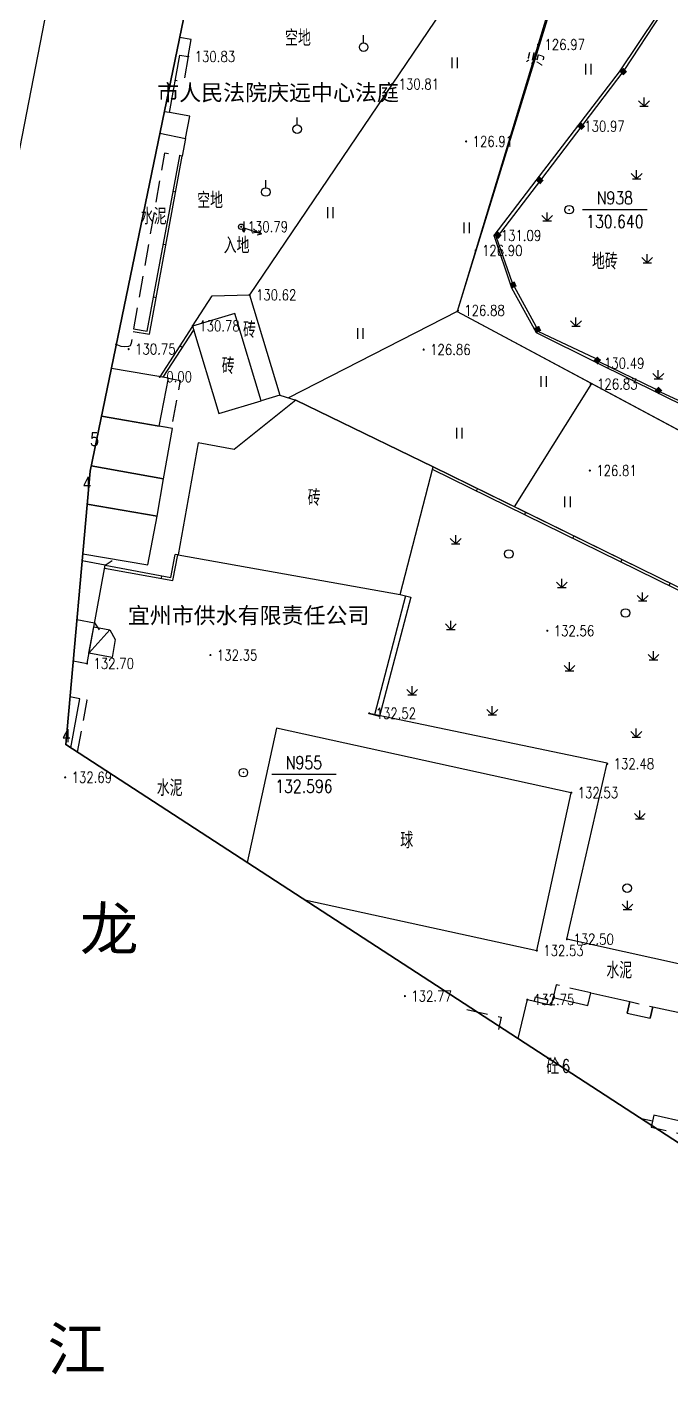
# Model space of a CAD drawing. Extents: x 529262 to 576451, y 2694391 to 2717535.
# Drawn here: x 566510.3 to 566570.2, y 2711087.7 to 2711214.9 of the extents above; entities that cross this region are included whole.
import ezdxf
from ezdxf.enums import TextEntityAlignment as Align
from ezdxf.xclip import XClip

# ---------------------------------------------------------------- set-up
doc = ezdxf.new("R2010")
doc.units = 0
doc.header["$XCLIPFRAME"] = 0
doc.linetypes.add('ACAD_ISO12W100', pattern=[22, 12, -3, 0.5, -3, 0.5, -3])
doc.linetypes.add('X5', pattern=[3, 2, -1])
for name, color, linetype in [('a红线图', 1, 'Continuous'), ('DLDW', 8, 'Continuous'), ('DMTZ', 8, 'Continuous'), ('GCD', 8, 'Continuous'), ('GXYZ', 8, 'Continuous'), ('JMD', 8, 'Continuous'), ('KZD', 8, 'Continuous'), ('PP-COM', 7, 'Continuous'), ('RD-红线', 7, 'Continuous'), ('RD-路名', 7, 'Continuous'), ('ZBTZ', 8, 'Continuous'), ('ZJ', 7, 'Continuous'), ('污水管径标注_W10-', 202, 'Continuous')]:
    doc.layers.add(name, color=color, linetype=linetype)
doc.layers.add('控制界线1', color=30, linetype='ACAD_ISO12W100', lineweight=35)
doc.styles.add('HZ', font='rs.shx', dxfattribs={"width": 0.8, "bigfont": 'hztxt.shx'})
doc.styles.add('romanc', font='romanc.shx', dxfattribs={"width": 0.8})
doc.styles.add('等线体', font='simhei.ttf')
doc.styles.add('黑体', font='simhei.ttf')
doc.linetypes.add('10422', pattern='A,0.75,[150,AAA.SHX,S=0.5,R=0,X=0,Y=0.5],1.5,[177,AAA.SHX,S=1,R=0,X=0,Y=0.4],0.75', length=3)
doc.linetypes.add('1161', pattern='A,0,[149,AAA.SHX,S=0.15,R=0,X=0,Y=0],-1.6', length=1.6)
doc.linetypes.add('444', pattern='A,4.5,[145,AAA.SHX,S=1,R=0,X=0,Y=1],4.5,-0.5,[146,AAA.SHX,S=1,R=0,X=0,Y=0],-0.5', length=10)
doc.linetypes.add('732', pattern='A,9,-0.5,[162,AAA.SHX,S=1,R=0,X=0,Y=0],-0.5', length=10)

# ---------------------------------------------------------------- blocks, each defined once
blk = doc.blocks.new('A$C19FD0107')
at = {"layer": 'RD-红线', "color": 8, "linetype": 'Continuous', "flags": 128}
blk.add_lwpolyline([(-4480.87, 16851.83), (-4490.05, 16804.5)], dxfattribs=at)
blk = doc.blocks.new('gc002')
at = {"color": 8, "const_width": 1}
blk.add_lwpolyline([(-0.5, 0), (0.5, 0)], dxfattribs=at)
blk = doc.blocks.new('gc013a')
at = {"linetype": 'Continuous'}
blk.add_line((0.5, 0), (4, 0), dxfattribs=at)
at = {"linetype": 'Continuous', "flags": 128}
for points in [[(2.31, -0.4), (3, 0), (2.31, 0.4)], [(3.31, -0.4), (4, 0), (3.31, 0.4)]]:
    blk.add_lwpolyline(points, dxfattribs=at)
blk = doc.blocks.new('gc170')
at = {"color": 8, "linetype": 'Continuous'}
blk.add_circle((0, 0), 0.5, dxfattribs=at)
blk = doc.blocks.new('gc232')
for p, q in [((0.5, 1), (0.5, -1)), ((0.5, -1), (0.19, -0.46)), ((0.5, -1), (0.81, -0.46))]:
    blk.add_line(p, q)
blk.add_circle((0, 0), 0.5)
blk = doc.blocks.new('GC200')
at = {"linetype": 'Continuous', "const_width": 0.2, "flags": 128}
blk.add_lwpolyline([(-0.1, 0, 1), (0.1, 0, 1)], format="xyb", close=True, dxfattribs=at)
blk = doc.blocks.new('gc125')
at = {"color": 8}
blk.add_line((0, 0.8), (0, 2.2), dxfattribs=at)
blk.add_circle((0, 0), 0.8, dxfattribs=at)
blk = doc.blocks.new('gc121')
at = {"color": 8}
for p, q in [((-0.5, -1), (-0.5, 1)), ((0.5, -1), (0.5, 1))]:
    blk.add_line(p, q, dxfattribs=at)
blk = doc.blocks.new('gc124')
at = {"color": 8}
for p, q in [((-1, 1), (0, 0)), ((-0.8, 0), (0.8, 0)), ((0, 0), (0, 1.6)), ((0, 0), (1, 1))]:
    blk.add_line(p, q, dxfattribs=at)
blk = doc.blocks.new('gc122')
at = {"color": 8}
blk.add_circle((0, 0), 0.8, dxfattribs=at)
blk = doc.blocks.new('gc117')
at = {"color": 8}
blk.add_circle((0, 0), 0.8, dxfattribs=at)
blk.add_point((0, 0), dxfattribs=at)

msp = doc.modelspace()

# ---------------------------------------------------------------- linework, layer by layer
at = {"layer": 'a红线图', "color": 8, "linetype": 'Continuous', "lineweight": 0, "flags": 128}
msp.add_lwpolyline([(566610.304, 2711156.366), (566550.359, 2711188.445), (566569.799, 2711252.568), (566569.607, 2711257.235), (566534.769, 2711298.178), (566490.048, 2711309.934), (566487.632, 2711304.43), (566485.732, 2711304.359), (566471.667, 2711301.392), (566439.814, 2711293.156), (566398.395, 2711291.82), (566380.611, 2711292.541), (566369.371, 2711293.398), (566354.467, 2711296.492), (566334.898, 2711300.894), (566329.062, 2711302.94), (566307.729, 2711309.881), (566292.891, 2711316.021), (566275.762, 2711324.076), (566251.375, 2711336.425), (566235.869, 2711345.727), (566223.396, 2711352.879), (566218.243, 2711353.629)], dxfattribs=at)
msp.add_lwpolyline([(566610.304, 2711156.366), (566550.359, 2711188.445), (566569.799, 2711252.568), (566569.607, 2711257.235), (566534.769, 2711298.178), (566490.048, 2711309.934), (566487.632, 2711304.43), (566485.732, 2711304.359), (566471.667, 2711301.392), (566439.814, 2711293.156), (566398.395, 2711291.82), (566380.611, 2711292.541), (566369.371, 2711293.398), (566354.467, 2711296.492), (566334.898, 2711300.894), (566329.062, 2711302.94), (566307.729, 2711309.881), (566292.891, 2711316.021), (566275.762, 2711324.076), (566251.375, 2711336.425), (566235.869, 2711345.727), (566223.396, 2711352.879), (566218.243, 2711353.629)], dxfattribs=at)
at = {"layer": 'DLDW', "linetype": 'Continuous'}
for p, q in [((566545.534, 2711161.983), (566542.638, 2711150.91)), ((566546.018, 2711161.856), (566543.122, 2711150.783)), ((566545.051, 2711162.109), (566546.018, 2711161.856)), ((566542.155, 2711151.036), (566543.122, 2711150.783))]:
    msp.add_line(p, q, dxfattribs=at)
at = {"layer": 'DLDW', "linetype": '1161', "flags": 128}
msp.add_lwpolyline([(566536.155, 2711133.666), (566557.769, 2711128.949), (566560.978, 2711143.652), (566533.524, 2711149.644), (566530.796, 2711137.146)], dxfattribs=at)
at = {"layer": 'DMTZ', "linetype": '10422', "flags": 128}
for points in [[(566558.506, 2711229.187), (566558.464, 2711229.109), (566556.075, 2711225.597), (566555.066, 2711220.855), (566553.767, 2711221.06), (566552.231, 2711221.384), (566531.006, 2711189.995), (566533.814, 2711180.662), (566535.331, 2711180.196), (566548.109, 2711173.981)], [(566614.998, 2711164.569), (566613.222, 2711166.065), (566609.952, 2711168.875), (566609.595, 2711169.158), (566604.421, 2711168.86), (566598.989, 2711168.909), (566593.466, 2711168.922), (566593.064, 2711169.192), (566586.981, 2711172.011), (566580.548, 2711175.165), (566574.853, 2711177.994), (566569.126, 2711180.805), (566563.428, 2711183.628), (566557.725, 2711186.456), (566555.427, 2711190.612), (566553.808, 2711195.522), (566557.699, 2711200.644), (566561.582, 2711205.689), (566565.474, 2711210.761), (566569.003, 2711216.042), (566571.917, 2711220.298)]]:
    msp.add_lwpolyline(points, dxfattribs=at)
at = {"layer": 'DMTZ', "linetype": '10422', "elevation": 131.977, "flags": 128}
msp.add_lwpolyline([(566548.109, 2711173.981), (566588.375, 2711154.236), (566590.251, 2711153.333), (566603.227, 2711154.636), (566605.835, 2711151.303)], dxfattribs=at)
at = {"layer": 'GXYZ', "linetype": '732', "flags": 128}
for points in [[(566569.799, 2711252.568), (566550.359, 2711188.445), (566610.304, 2711156.366)], [(566550.359, 2711188.445), (566534.629, 2711180.412)], [(566562.864, 2711181.753), (566555.668, 2711170.273)]]:
    msp.add_lwpolyline(points, dxfattribs=at)
at = {"layer": 'JMD', "linetype": 'Continuous'}
for p, q in [((566524.128, 2711199.563), (566523.882, 2711199.609)), ((566523.219, 2711194.647), (566522.973, 2711194.692)), ((566522.311, 2711189.73), (566522.065, 2711189.775)), ((566524.525, 2711185.266), (566524.735, 2711185.131)), ((566552.235, 2711171.957), (566552.125, 2711171.733)), ((566556.724, 2711169.755), (566556.614, 2711169.531)), ((566561.213, 2711167.553), (566561.103, 2711167.329)), ((566517.549, 2711164.829), (566518.209, 2711165.281)), ((566524.315, 2711165.79), (566524.069, 2711165.835)), ((566565.702, 2711165.351), (566565.592, 2711165.127)), ((566522.79, 2711163.592), (566522.833, 2711163.839)), ((566570.191, 2711163.149), (566570.081, 2711162.925)), ((566516.561, 2711159.461), (566516.999, 2711158.804))]:
    msp.add_line(p, q, dxfattribs=at)
at = {"layer": 'JMD', "linetype": 'X5'}
for p, q in [((566517.549, 2711164.829), (566515.413, 2711165.228)), ((566514.924, 2711159.766), (566516.561, 2711159.461))]:
    msp.add_line(p, q, dxfattribs=at)
at = {"layer": 'JMD', "linetype": '444', "flags": 128}
msp.add_lwpolyline([(566614.998, 2711164.888), (566613.034, 2711166.525), (566609.765, 2711169.333), (566604.414, 2711169.118), (566598.379, 2711169.156), (566593.633, 2711169.063), (566587.158, 2711172.111), (566580.739, 2711175.292), (566575.015, 2711178.107), (566574.653, 2711178.451), (566569.277, 2711180.928), (566568.823, 2711181.213), (566563.564, 2711183.766), (566563.228, 2711184.085), (566557.883, 2711186.573), (566557.72, 2711187.059), (566555.678, 2711190.731), (566555.471, 2711191.193), (566554.007, 2711195.341), (566554.412, 2711195.796), (566558.149, 2711200.681), (566562.084, 2711205.869), (566565.902, 2711210.874), (566569.426, 2711216.224), (566571.901, 2711219.89), (566572.11, 2711225.339), (566572.371, 2711230.493), (566572.651, 2711235.621), (566572.938, 2711240.862), (566573.259, 2711246.169), (566573.513, 2711251.283), (566573.561, 2711252.568)], dxfattribs=at)
at = {"layer": 'JMD', "linetype": 'Continuous', "flags": 128}
for points in [[(566522.649, 2711205.034), (566525.038, 2711204.565), (566525.442, 2711206.622), (566523.538, 2711206.967), (566524.508, 2711212.323), (566525.296, 2711212.18), (566525.581, 2711213.754), (566524.49, 2711213.961)], [(566520.161, 2711186.59), (566521.683, 2711186.331), (566524.745, 2711202.903)], [(566520.202, 2711186.836), (566521.482, 2711186.619), (566524.499, 2711202.948)], [(566525.708, 2711187.092), (566522.646, 2711182.367)], [(566525.802, 2711186.778), (566522.914, 2711182.32)], [(566517.22, 2711178.714), (566522.58, 2711177.785), (566523.456, 2711182.226), (566518.135, 2711183.149)], [(566516.265, 2711174.085), (566523.002, 2711172.881), (566523.84, 2711177.567), (566517.22, 2711178.714)], [(566515.886, 2711170.507), (566522.416, 2711169.405), (566523.002, 2711172.881), (566516.265, 2711174.085)], [(566588.068, 2711154.101), (566548.045, 2711173.734)], [(566588.373, 2711154.23), (566548.109, 2711173.981)], [(566515.471, 2711165.877), (566521.527, 2711164.87), (566522.416, 2711169.405), (566515.886, 2711170.507)], [(566514.579, 2711155.925), (566515.866, 2711155.677), (566517.549, 2711164.829), (566515.413, 2711165.228)], [(566517.501, 2711164.567), (566523.875, 2711163.403), (566524.315, 2711165.79)], [(566517.549, 2711164.829), (566523.674, 2711163.692), (566524.069, 2711165.835)], [(566517.981, 2711158.814), (566516.043, 2711156.641)], [(566556.041, 2711120.752), (566556.89, 2711124.389), (566559.13, 2711123.866), (566559.297, 2711124.579), (566562.512, 2711123.829), (566562.788, 2711125.011), (566566.427, 2711124.208), (566566.19, 2711123.134), (566568.33, 2711122.662), (566568.563, 2711123.718), (566572.215, 2711122.928), (566571.957, 2711121.736), (566575.171, 2711121.04), (566575.04, 2711120.435), (566577.295, 2711119.947), (566575.468, 2711111.58), (566571.568, 2711112.412), (566571.688, 2711112.96), (566568.669, 2711113.618), (566568.549, 2711113.071), (566567.524, 2711113.295)]]:
    msp.add_lwpolyline(points, dxfattribs=at)
at = {"layer": 'JMD', "linetype": 'X5', "flags": 128}
for points in [[(566525.296, 2711212.18), (566524.868, 2711209.818), (566524.081, 2711209.961)], [(566523.538, 2711206.967), (566523.065, 2711207.05)], [(566525.038, 2711204.565), (566524.745, 2711202.903), (566523.088, 2711203.195), (566519.967, 2711185.49), (566519.89, 2711185.264), (566519.716, 2711185.177), (566519.365, 2711185.151), (566519.062, 2711185.197), (566518.738, 2711185.301), (566518.458, 2711185.394), (566518.138, 2711185.521)], [(566523.456, 2711182.226), (566524.547, 2711182.037), (566523.7, 2711177.591), (566522.58, 2711177.785)], [(566514.983, 2711147.416), (566515.895, 2711152.265), (566515.202, 2711152.395)], [(566562.788, 2711125.011), (566562.788, 2711125.011), (566562.788, 2711125.011), (566559.572, 2711125.761), (566559.297, 2711124.579)], [(566557.539, 2711124.238), (566557.637, 2711124.656), (566558.798, 2711124.373), (566558.703, 2711123.966)], [(566551.235, 2711123.454), (566551.235, 2711123.454), (566551.235, 2711123.454), (566554.438, 2711122.739), (566554.187, 2711121.611)], [(566566.19, 2711123.134), (566566.427, 2711124.208), (566568.563, 2711123.718), (566568.33, 2711122.662)], [(566568.549, 2711113.071), (566568.422, 2711112.52), (566571.434, 2711111.828), (566571.568, 2711112.412)]]:
    msp.add_lwpolyline(points, dxfattribs=at)
at = {"layer": 'JMD', "linetype": 'Continuous', "flags": 128}
for points in [[(566533.814, 2711180.662), (566532.09, 2711180.143), (566529.643, 2711188.276), (566525.708, 2711187.092), (566527.513, 2711189.893), (566531.006, 2711189.995), (566533.814, 2711180.662)], [(566528.155, 2711178.959), (566532.09, 2711180.143), (566529.643, 2711188.276), (566525.708, 2711187.092)], [(566524.365, 2711165.79), (566545.051, 2711162.109), (566548.109, 2711173.981), (566535.331, 2711180.196), (566529.566, 2711175.611), (566526.218, 2711176.206)], [(566516.493, 2711159.088), (566517.981, 2711158.814), (566518.481, 2711157.899), (566518.208, 2711156.243), (566516.043, 2711156.641)]]:
    msp.add_lwpolyline(points, close=True, dxfattribs=at)
at = {"layer": 'JMD', "linetype": 'Continuous', "elevation": 134.368, "flags": 128}
msp.add_lwpolyline([(566514.347, 2711147.829), (566515.202, 2711152.395), (566514.278, 2711152.569)], dxfattribs=at)
at = {"layer": 'KZD', "linetype": 'Continuous'}
for p, q in [((566568.038, 2711197.925, 130.64), (566562.038, 2711197.925, 130.64)), ((566539.073, 2711145.351, 132.596), (566533.073, 2711145.351, 132.596))]:
    msp.add_line(p, q, dxfattribs=at)
at = {"layer": 'ZBTZ', "linetype": '1161', "flags": 128}
msp.add_lwpolyline([(566578.968, 2711125.939), (566560.576, 2711130.011), (566564.313, 2711146.405), (566542.155, 2711151.036)], dxfattribs=at)
at = {"layer": '控制界线1', "color": 252, "linetype": 'Continuous', "flags": 128}
msp.add_lwpolyline([(566606.933, 2711087.702), (566644.711, 2711153.019), (566598.698, 2711283.071), (566496.002, 2711357.662), (566390.249, 2711365.689), (566217.966, 2711433.767), (566135.414, 2711495.399), (566100.815, 2711531.11), (566057.471, 2711541.747), (566041.502, 2711497.298), (566109.581, 2711415.474), (566178.415, 2711344.369), (566249.168, 2711298.339), (566348.438, 2711264.105), (566455.277, 2711261.066), (566502.459, 2711244.312), (566526.428, 2711223.352), (566516.162, 2711173.585), (566513.881, 2711148.132)], close=True, dxfattribs=at)
msp.add_lwpolyline([(566606.933, 2711087.702), (566644.711, 2711153.019), (566598.698, 2711283.071), (566496.002, 2711357.662), (566390.249, 2711365.689), (566217.966, 2711433.767), (566135.414, 2711495.399), (566100.815, 2711531.11), (566057.471, 2711541.747), (566041.502, 2711497.298), (566109.581, 2711415.474), (566178.415, 2711344.369), (566249.168, 2711298.339), (566348.438, 2711264.105), (566455.277, 2711261.066), (566502.459, 2711244.312), (566526.428, 2711223.352), (566516.162, 2711173.585), (566513.881, 2711148.132)], close=True, dxfattribs=at)
msp.add_lwpolyline([(566606.933, 2711087.702), (566644.711, 2711153.019), (566598.698, 2711283.071), (566496.002, 2711357.662), (566390.249, 2711365.689), (566217.966, 2711433.767), (566135.414, 2711495.399), (566100.815, 2711531.11), (566057.471, 2711541.747), (566041.502, 2711497.298), (566109.581, 2711415.474), (566178.415, 2711344.369), (566249.168, 2711298.339), (566348.438, 2711264.105), (566455.277, 2711261.066), (566502.459, 2711244.312), (566526.428, 2711223.352), (566516.162, 2711173.585), (566513.881, 2711148.132)], close=True, dxfattribs=at)
at = {"layer": '污水管径标注_W10-'}
msp.add_lwpolyline([(566563.867, 2711232.332), (566557.984, 2711213.217), (566552.1, 2711194.102), (566550.359, 2711188.445), (566562.775, 2711181.801), (566580.408, 2711172.364), (566598.042, 2711162.928), (566610.304, 2711156.366)], dxfattribs=at)

# ---------------------------------------------------------------- block references
at = {"layer": 'GCD', "linetype": 'Continuous'}
ref = msp.add_blockref('GC200', (566557.879, 2711213.298, 126.97), dxfattribs=dict(at, xscale=0.5, yscale=0.5, zscale=0.5))
ref.add_attrib('height', '126.97', dxfattribs={"linetype": 'Continuous', "height": 1, "style": 'HZ', "width": 0.8}).set_placement((566558.479, 2711213.298, 126.97), align=Align.MIDDLE_LEFT)
ref = msp.add_blockref('GC200', (566525.296, 2711212.18, 130.827), dxfattribs=dict(at, xscale=0.5, yscale=0.5))
ref.add_attrib('height', '130.83', dxfattribs={"linetype": 'Continuous', "height": 1, "style": 'HZ', "width": 0.8}).set_placement((566525.896, 2711212.18, 130.827), align=Align.MIDDLE_LEFT)
ref = msp.add_blockref('GC200', (566544.297, 2711209.621, 130.81), dxfattribs=dict(at, xscale=0.5, yscale=0.5, zscale=0.5))
ref.add_attrib('height', '130.81', dxfattribs={"linetype": 'Continuous', "height": 1, "style": 'HZ', "width": 0.8}).set_placement((566544.897, 2711209.621, 130.81), align=Align.MIDDLE_LEFT)
ref = msp.add_blockref('GC200', (566561.582, 2711205.689, 130.973), dxfattribs=dict(at, xscale=0.5, yscale=0.5))
ref.add_attrib('height', '130.97', dxfattribs={"linetype": 'Continuous', "height": 1, "style": 'HZ', "width": 0.8}).set_placement((566562.182, 2711205.689, 130.973), align=Align.MIDDLE_LEFT)
ref = msp.add_blockref('GC200', (566551.183, 2711204.278, 126.91), dxfattribs=dict(at, xscale=0.5, yscale=0.5, zscale=0.5))
ref.add_attrib('height', '126.91', dxfattribs={"linetype": 'Continuous', "height": 1, "style": 'HZ', "width": 0.8}).set_placement((566551.783, 2711204.278, 126.91), align=Align.MIDDLE_LEFT)
ref = msp.add_blockref('GC200', (566530.228, 2711196.332, 130.793), dxfattribs=dict(at, xscale=0.5, yscale=0.5))
ref.add_attrib('height', '130.79', dxfattribs={"linetype": 'Continuous', "height": 1, "style": 'HZ', "width": 0.8}).set_placement((566530.828, 2711196.332, 130.793), align=Align.MIDDLE_LEFT)
ref = msp.add_blockref('GC200', (566553.808, 2711195.522, 131.091), dxfattribs=dict(at, xscale=0.5, yscale=0.5))
ref.add_attrib('height', '131.09', dxfattribs={"linetype": 'Continuous', "height": 1, "style": 'HZ', "width": 0.8}).set_placement((566554.408, 2711195.522, 131.091), align=Align.MIDDLE_LEFT)
ref = msp.add_blockref('GC200', (566552.065, 2711194.123, 126.9), dxfattribs=dict(at, xscale=0.5, yscale=0.5, zscale=0.5))
ref.add_attrib('height', '126.90', dxfattribs={"linetype": 'Continuous', "height": 1, "style": 'HZ', "width": 0.8}).set_placement((566552.665, 2711194.123, 126.9), align=Align.MIDDLE_LEFT)
ref = msp.add_blockref('GC200', (566531.006, 2711189.995, 130.618), dxfattribs=dict(at, xscale=0.5, yscale=0.5))
ref.add_attrib('height', '130.62', dxfattribs={"linetype": 'Continuous', "height": 1, "style": 'HZ', "width": 0.8}).set_placement((566531.606, 2711189.995, 130.618), align=Align.MIDDLE_LEFT)
ref = msp.add_blockref('GC200', (566550.417, 2711188.544, 126.88), dxfattribs=dict(at, xscale=0.5, yscale=0.5, zscale=0.5))
ref.add_attrib('height', '126.88', dxfattribs={"linetype": 'Continuous', "height": 1, "style": 'HZ', "width": 0.8}).set_placement((566551.017, 2711188.544, 126.88), align=Align.MIDDLE_LEFT)
ref = msp.add_blockref('GC200', (566525.719, 2711187.102, 130.778), dxfattribs=dict(at, xscale=0.5, yscale=0.5))
ref.add_attrib('height', '130.78', dxfattribs={"linetype": 'Continuous', "height": 1, "style": 'HZ', "width": 0.8}).set_placement((566526.319, 2711187.102, 130.778), align=Align.MIDDLE_LEFT)
ref = msp.add_blockref('GC200', (566519.746, 2711184.944, 130.754), dxfattribs=dict(at, xscale=0.5, yscale=0.5))
ref.add_attrib('height', '130.75', dxfattribs={"linetype": 'Continuous', "height": 1, "style": 'HZ', "width": 0.8}).set_placement((566520.346, 2711184.944, 130.754), align=Align.MIDDLE_LEFT)
ref = msp.add_blockref('GC200', (566547.228, 2711184.904, 126.86), dxfattribs=dict(at, xscale=0.5, yscale=0.5, zscale=0.5))
ref.add_attrib('height', '126.86', dxfattribs={"linetype": 'Continuous', "height": 1, "style": 'HZ', "width": 0.8}).set_placement((566547.828, 2711184.904, 126.86), align=Align.MIDDLE_LEFT)
ref = msp.add_blockref('GC200', (566563.428, 2711183.628, 130.491), dxfattribs=dict(at, xscale=0.5, yscale=0.5))
ref.add_attrib('height', '130.49', dxfattribs={"linetype": 'Continuous', "height": 1, "style": 'HZ', "width": 0.8}).set_placement((566564.028, 2711183.628, 130.491), align=Align.MIDDLE_LEFT)
ref = msp.add_blockref('GC200', (566522.646, 2711182.367), dxfattribs=dict(at, xscale=0.5, yscale=0.5))
ref.add_attrib('height', '0.00', dxfattribs={"linetype": 'Continuous', "height": 1, "style": 'HZ', "width": 0.8}).set_placement((566523.246, 2711182.367), align=Align.MIDDLE_LEFT)
ref = msp.add_blockref('GC200', (566562.783, 2711181.691, 126.83), dxfattribs=dict(at, xscale=0.5, yscale=0.5, zscale=0.5))
ref.add_attrib('height', '126.83', dxfattribs={"linetype": 'Continuous', "height": 1, "style": 'HZ', "width": 0.8}).set_placement((566563.383, 2711181.691, 126.83), align=Align.MIDDLE_LEFT)
ref = msp.add_blockref('GC200', (566562.71, 2711173.64, 126.814), dxfattribs=dict(at, xscale=0.5, yscale=0.5, zscale=0.5))
ref.add_attrib('height', '126.81', dxfattribs={"linetype": 'Continuous', "height": 1, "style": 'HZ', "width": 0.8}).set_placement((566563.31, 2711173.64, 126.814), align=Align.MIDDLE_LEFT)
ref = msp.add_blockref('GC200', (566558.745, 2711158.724, 132.56), dxfattribs=dict(at, xscale=0.5, yscale=0.5, zscale=0.5))
ref.add_attrib('height', '132.56', dxfattribs={"linetype": 'Continuous', "height": 1, "style": 'HZ', "width": 0.8}).set_placement((566559.345, 2711158.724, 132.56), align=Align.MIDDLE_LEFT)
ref = msp.add_blockref('GC200', (566527.363, 2711156.461, 132.347), dxfattribs=dict(at, xscale=0.5, yscale=0.5))
ref.add_attrib('height', '132.35', dxfattribs={"linetype": 'Continuous', "height": 1, "style": 'HZ', "width": 0.8}).set_placement((566527.963, 2711156.461, 132.347), align=Align.MIDDLE_LEFT)
ref = msp.add_blockref('GC200', (566515.866, 2711155.677, 132.699), dxfattribs=dict(at, xscale=0.5, yscale=0.5))
ref.add_attrib('height', '132.70', dxfattribs={"linetype": 'Continuous', "height": 1, "style": 'HZ', "width": 0.8}).set_placement((566516.466, 2711155.677, 132.699), align=Align.MIDDLE_LEFT)
ref = msp.add_blockref('GC200', (566542.155, 2711151.036, 132.524), dxfattribs=dict(at, xscale=0.5, yscale=0.5))
ref.add_attrib('height', '132.52', dxfattribs={"linetype": 'Continuous', "height": 1, "style": 'HZ', "width": 0.8}).set_placement((566542.755, 2711151.036, 132.524), align=Align.MIDDLE_LEFT)
ref = msp.add_blockref('GC200', (566564.331, 2711146.34, 132.48), dxfattribs=dict(at, xscale=0.5, yscale=0.5, zscale=0.5))
ref.add_attrib('height', '132.48', dxfattribs={"linetype": 'Continuous', "height": 1, "style": 'HZ', "width": 0.8}).set_placement((566564.931, 2711146.34, 132.48), align=Align.MIDDLE_LEFT)
ref = msp.add_blockref('GC200', (566513.832, 2711145.079, 132.688), dxfattribs=dict(at, xscale=0.5, yscale=0.5))
ref.add_attrib('height', '132.69', dxfattribs={"linetype": 'Continuous', "height": 1, "style": 'HZ', "width": 0.8}).set_placement((566514.432, 2711145.079, 132.688), align=Align.MIDDLE_LEFT)
ref = msp.add_blockref('GC200', (566560.978, 2711143.652, 132.53), dxfattribs=dict(at, xscale=0.5, yscale=0.5))
ref.add_attrib('height', '132.53', dxfattribs={"linetype": 'Continuous', "height": 1, "style": 'HZ', "width": 0.8}).set_placement((566561.578, 2711143.652, 132.53), align=Align.MIDDLE_LEFT)
ref = msp.add_blockref('GC200', (566560.576, 2711130.011, 132.498), dxfattribs=dict(at, xscale=0.5, yscale=0.5))
ref.add_attrib('height', '132.50', dxfattribs={"linetype": 'Continuous', "height": 1, "style": 'HZ', "width": 0.8}).set_placement((566561.176, 2711130.011, 132.498), align=Align.MIDDLE_LEFT)
ref = msp.add_blockref('GC200', (566557.769, 2711128.949, 132.526), dxfattribs=dict(at, xscale=0.5, yscale=0.5))
ref.add_attrib('height', '132.53', dxfattribs={"linetype": 'Continuous', "height": 1, "style": 'HZ', "width": 0.8}).set_placement((566558.369, 2711128.949, 132.526), align=Align.MIDDLE_LEFT)
ref = msp.add_blockref('GC200', (566545.481, 2711124.714, 132.771), dxfattribs=dict(at, xscale=0.5, yscale=0.5))
ref.add_attrib('height', '132.77', dxfattribs={"linetype": 'Continuous', "height": 1, "style": 'HZ', "width": 0.8}).set_placement((566546.081, 2711124.714, 132.771), align=Align.MIDDLE_LEFT)
ref = msp.add_blockref('GC200', (566556.89, 2711124.389, 132.75), dxfattribs=dict(at, xscale=0.5, yscale=0.5))
ref.add_attrib('height', '132.75', dxfattribs={"linetype": 'Continuous', "height": 1, "style": 'HZ', "width": 0.8}).set_placement((566557.49, 2711124.389, 132.75), align=Align.MIDDLE_LEFT)
at = {"layer": 'GXYZ', "linetype": 'Continuous', "xscale": 0.5000000000057876, "yscale": 0.5000000000057876, "zscale": 0.5000000000057876, "rotation": 0.3423216729268553}
msp.add_blockref('gc232', (566530.228, 2711196.332, 132.473), dxfattribs=at)
at = {"layer": 'GXYZ', "linetype": 'Continuous', "xscale": 0.5, "yscale": 0.5}
msp.add_blockref('gc170', (566530.228, 2711196.332), dxfattribs=at)
at = {"layer": 'GXYZ', "linetype": 'Continuous', "xscale": 0.5000000000740117, "yscale": 0.5000000000740117, "rotation": 340.6368826997099}
msp.add_blockref('gc013a', (566530.228, 2711196.332), dxfattribs=at)
at = {"layer": 'JMD', "linetype": 'Continuous'}
for p, xscale, yscale, zscale, rotation in [((566565.829, 2711210.775, 132.682), 0.4999999998971332, 0.4999999998971332, 0.4999999998971332, 227.2347341167296), ((566561.924, 2711205.683, 132.653), 0.4999999999337936, 0.4999999999337936, 0.4999999999337936, 316.4035582085997), ((566558.064, 2711200.638, 132.62), 0.4999999999337936, 0.4999999999337936, 0.4999999999337936, 316.4035582085997), ((566554.151, 2711195.546, 132.771), 0.4999999999337936, 0.4999999999337936, 0.4999999999337936, 316.4035582085997), ((566555.568, 2711190.925, 132.194), 0.5000000002089064, 0.5000000002089064, 0.5000000002089064, 293.5118679198019), ((566557.851, 2711186.788, 132.183), 0.5000000000869007, 0.5000000000869007, 0.5000000000869007, 294.1108552487203), ((566563.409, 2711183.913, 132.171), 0.4999999999337936, 0.4999999999337936, 0.4999999999337936, 316.4035582085997), ((566569.107, 2711181.09, 132.167), 0.4999999999337936, 0.4999999999337936, 0.4999999999337936, 316.4035582085997)]:
    msp.add_blockref('gc002', p, dxfattribs=dict(at, xscale=xscale, yscale=yscale, zscale=zscale, rotation=rotation))
at = {"layer": 'KZD', "linetype": 'Continuous', "xscale": 0.5, "yscale": 0.5, "zscale": 0.5}
for p in [(566560.788, 2711197.925, 130.64), (566530.43, 2711145.515, 132.596)]:
    msp.add_blockref('gc117', p, dxfattribs=at)
at = {"layer": 'PP-COM'}
ref = msp.add_blockref('A$C19FD0107', (570997.993, 2694390.603), dxfattribs=at)
XClip(ref).set_block_clipping_path([(-9366.4383134884, 14428.6043910822), (-3328.4480743363, 17452.7484863754)])
at = {"layer": 'ZBTZ', "linetype": 'Continuous', "xscale": 0.5, "yscale": 0.5, "zscale": 0.5}
for name, p in [('gc125', (566541.635, 2711213.066)), ('gc124', (566567.755, 2711207.563)), ('gc125', (566535.448, 2711205.42)), ('gc124', (566567.069, 2711200.802)), ('gc125', (566532.53, 2711199.571)), ('gc121', (566538.552, 2711197.651)), ('gc124', (566558.743, 2711196.873)), ('gc124', (566568.061, 2711192.989)), ('gc124', (566561.418, 2711187.077)), ('gc124', (566569.088, 2711182.175)), ('gc121', (566558.414, 2711181.919)), ('gc121', (566550.563, 2711177.119)), ('gc121', (566560.643, 2711170.73)), ('gc124', (566550.209, 2711166.824)), ('gc122', (566555.153, 2711165.873)), ('gc124', (566560.109, 2711162.759)), ('gc124', (566567.629, 2711161.498)), ('gc122', (566566.022, 2711160.38)), ('gc124', (566549.757, 2711158.857)), ('gc124', (566568.639, 2711156.027)), ('gc124', (566560.807, 2711155.001)), ('gc124', (566546.166, 2711152.766)), ('gc124', (566553.624, 2711150.898)), ('gc124', (566567.039, 2711148.833)), ('gc124', (566567.354, 2711141.205)), ('gc122', (566566.175, 2711134.77)), ('gc124', (566566.224, 2711132.779))]:
    msp.add_blockref(name, p, dxfattribs=at)
at = {"layer": 'ZBTZ', "linetype": 'X5', "xscale": 0.5, "yscale": 0.5, "zscale": 0.5}
for p in [(566550.142, 2711211.598), (566562.576, 2711211.008), (566551.261, 2711196.246), (566541.349, 2711186.389)]:
    msp.add_blockref('gc121', p, dxfattribs=at)

# ---------------------------------------------------------------- texts
at = {"layer": 'DLDW', "linetype": '1161', "style": 'HZ', "width": 0.8}
msp.add_text('球', height=1.5, dxfattribs=at).set_placement((566545.646, 2711139.296), align=Align.MIDDLE)
at = {"layer": 'JMD', "linetype": 'Continuous', "style": 'HZ', "width": 0.8}
for p in [(566531.603, 2711186.728), (566529.62, 2711183.376), (566537.627, 2711171.101)]:
    msp.add_text('砖', height=1.5, dxfattribs=at).set_placement(p, align=Align.MIDDLE_RIGHT)
for s, p in [('5', (566516.151, 2711176.547)), ('4', (566515.437, 2711172.45)), ('4', (566513.536, 2711148.968)), ('6', (566560.072, 2711118.203))]:
    msp.add_text(s, height=1.2, dxfattribs=at).set_placement(p, align=Align.MIDDLE_LEFT)
msp.add_text('砼', height=1.5, dxfattribs=at).set_placement((566559.255, 2711118.241), align=Align.MIDDLE)
at = {"layer": 'KZD', "linetype": 'Continuous', "style": 'romanc', "width": 0.8}
for s, p in [('N938', (566565.038, 2711199.025)), ('130.640', (566565.038, 2711196.825)), ('N955', (566536.073, 2711146.451)), ('132.596', (566536.073, 2711144.251))]:
    msp.add_text(s, height=1.2, dxfattribs=at).set_placement(p, align=Align.MIDDLE)
at = {"layer": 'RD-路名', "color": 7, "linetype": 'Continuous', "style": '黑体'}
for s, p in [('龙', (566517.928, 2711131.088)), ('江', (566514.908, 2711091.935))]:
    msp.add_text(s, height=4, dxfattribs=at).set_placement(p, align=Align.MIDDLE)
at = {"layer": 'ZJ', "color": 8, "linetype": 'Continuous', "style": 'HZ', "width": 0.8}
for s, p in [('空地', (566535.521, 2711213.993)), ('空地', (566527.333, 2711198.88)), ('水泥', (566522.072, 2711197.379)), ('入地', (566529.798, 2711194.677)), ('地砖', (566564.105, 2711193.18)), ('水泥', (566523.562, 2711144.166)), ('水泥', (566565.45, 2711127.189))]:
    msp.add_text(s, height=1.5, dxfattribs=at).set_placement(p, align=Align.MIDDLE)
msp.add_text('污', height=1.5, rotation=77.46332, dxfattribs=at).set_placement((566557.643, 2711211.982), align=Align.MIDDLE)
at = {"layer": 'ZJ', "color": 8, "linetype": 'Continuous', "style": '等线体'}
for s, p in [('市人民法院庆远中心法庭', (566533.663, 2711208.862)), ('宜州市供水有限责任公司', (566530.919, 2711160.187))]:
    msp.add_text(s, height=1.5, dxfattribs=at).set_placement(p, align=Align.MIDDLE)

doc.saveas('drawing.dxf')
